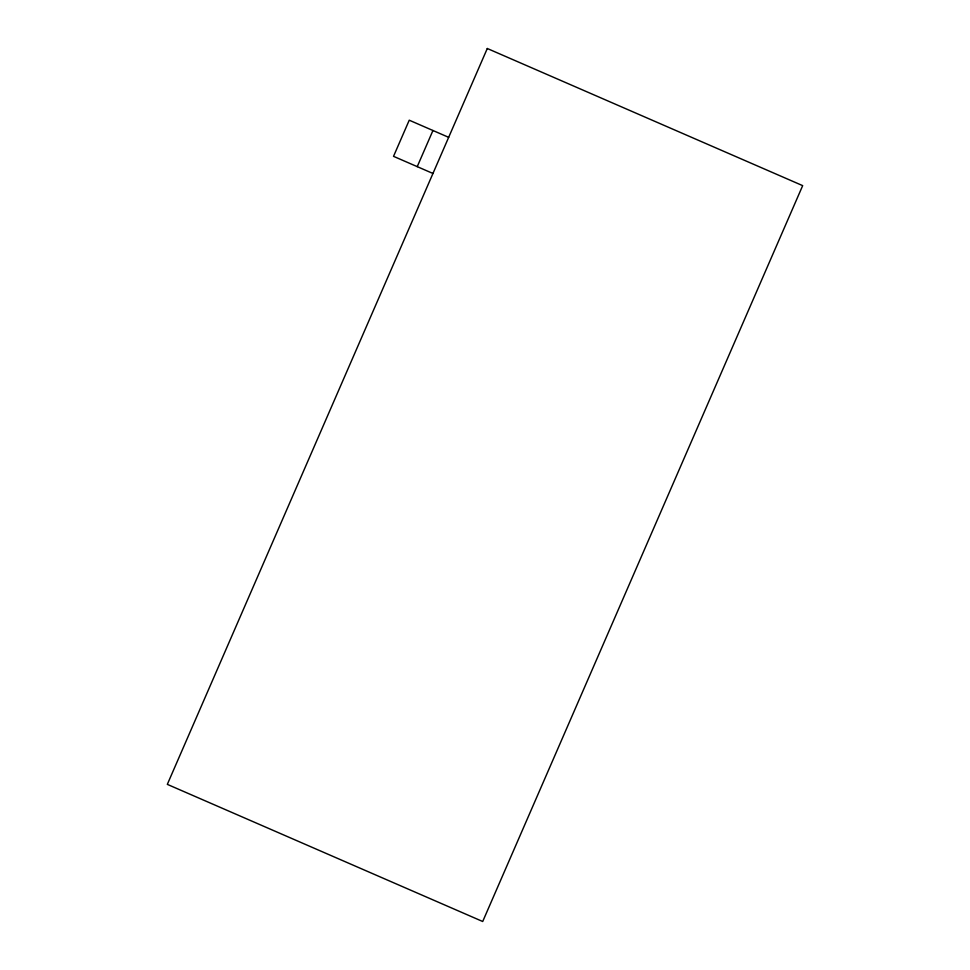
<?xml version="1.0" encoding="UTF-8"?>
<svg xmlns="http://www.w3.org/2000/svg" width="970" height="970" viewBox="0 0 970 970"><rect width="100%" height="100%" fill="white"/><g stroke="black" fill="none" stroke-linecap="round" stroke-linejoin="round"><path stroke-width="1.45" d="M417.233 166.646L432.947 130.501M448.673 137.34L409.243 120.195L393.529 156.34L432.959 173.472M487.292 48.5L167.325 784.366L482.708 921.5L802.675 185.634L487.292 48.5"/></g></svg>
